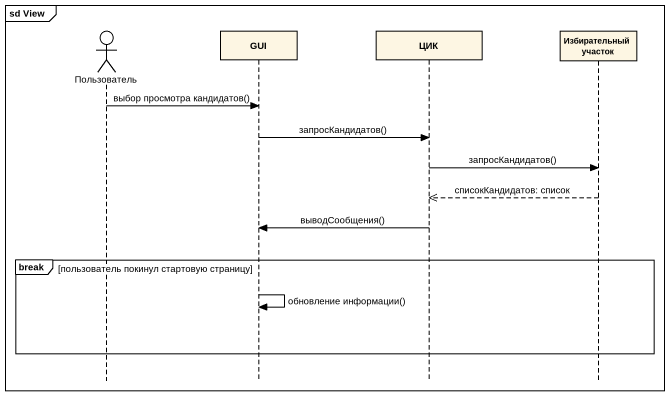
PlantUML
@startuml
mainframe sd View
hide footbox
actor Пользователь
participant GUI
participant ЦИК
participant "Избирательный участок" as Избирательный_участок

Пользователь -> GUI : выбор просмотра кандидатов()
GUI -> ЦИК : запросКандидатов()
ЦИК -> Избирательный_участок : запросКандидатов()
Избирательный_участок -->> ЦИК : списокКандидатов: список
ЦИК -> GUI : выводСообщения()
break пользователь покинул стартовую страницу
  GUI -> GUI : обновление информации()
end
@enduml
